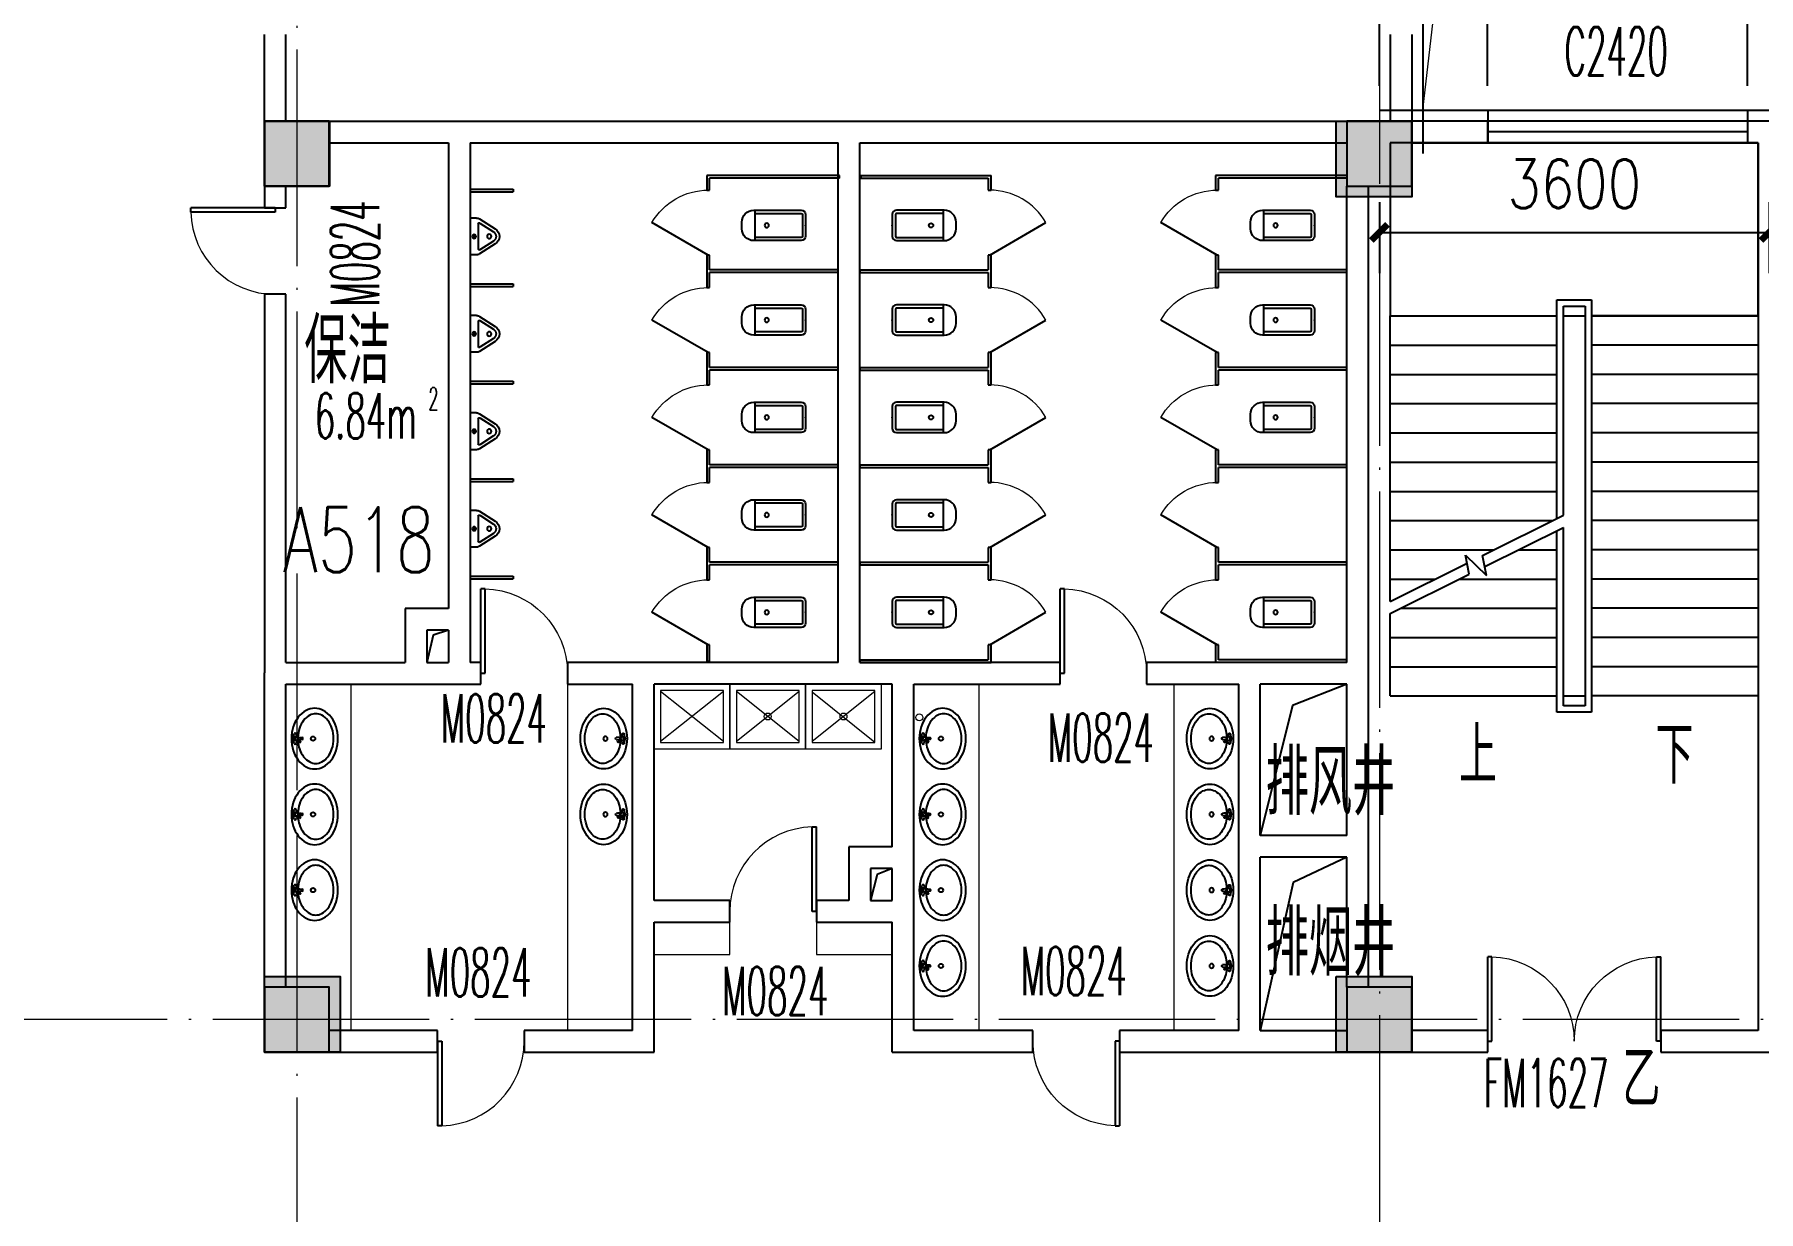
# Model space of a CAD drawing. Extents: x 1417642 to 3570900, y 124798 to 1191112.
# Drawn here: x 1454980 to 1470905, y 149660 to 160533 of the extents above; entities that cross this region are included whole.
import ezdxf

# ---------------------------------------------------------------- set-up
doc = ezdxf.new("R2010")
doc.units = 0
doc.header["$LTSCALE"] = 1000
doc.header["$MEASUREMENT"] = 0
doc.linetypes.add('DOTE', pattern=[2.42, 2, -0.2, 0.02, -0.2])
doc.layers.get('0').update_dxf_attribs({"linetype": 'CONTINUOUS'})
doc.layers.get('Defpoints').update_dxf_attribs({"linetype": 'CONTINUOUS'})
for name, color, linetype in [('colu', 2, 'CONTINUOUS'), ('COLUMN', 9, 'CONTINUOUS'), ('DIM_SYMB', 3, 'CONTINUOUS'), ('DOTE', 1, 'DOTE'), ('LATRINE', 6, 'CONTINUOUS'), ('LVTRY', 6, 'CONTINUOUS'), ('PUB_DIM', 3, 'CONTINUOUS'), ('PUB_HATCH', 8, 'CONTINUOUS'), ('PUB_TEXT', 40, 'CONTINUOUS'), ('SPACE', 7, 'CONTINUOUS'), ('STAIR', 2, 'CONTINUOUS'), ('SURFACE', 6, 'CONTINUOUS'), ('tiaozheng', 20, 'CONTINUOUS'), ('WALL', 4, 'CONTINUOUS'), ('WINDOW', 2, 'CONTINUOUS'), ('WINDOW_TEXT', 7, 'CONTINUOUS'), ('柱填充 @ 1', 8, 'CONTINUOUS')]:
    doc.layers.add(name, color=color, linetype=linetype)
doc.styles.add('_TCH_DIM', font='ROMANS', dxfattribs={"width": 0.7, "bigfont": 'Z'})
doc.styles.add('_TCH_SPACE', font='ROMANS', dxfattribs={"width": 0.7, "height": 5, "bigfont": 'Z'})
doc.styles.add('_TCH_WINDOW', font='ROMANS.shx', dxfattribs={"width": 0.7, "height": 400, "bigfont": 'Z.shx'})
doc.styles.add('DIM_FONT', font='SIMPLEX.shx', dxfattribs={"width": 0.8})
doc.styles.add('Z', font='ROMANS', dxfattribs={"width": 0.7, "bigfont": 'Z'})
doc.dimstyles.new('DIMN150', dxfattribs={"dimscale": 1.5, "dimtxt": 300, "dimasz": 100, "dimexe": 250, "dimexo": 300, "dimgap": 150, "dimtad": 1, "dimdec": 0, "dimzin": 0, "dimdsep": 46, "dimtxsty": 'DIM_FONT', "dimblk": 'ARCHTICK', "dimcen": 0.09, "dimdle": 1.5, "dimclrt": 7, "dimazin": 2, "dimtfac": 1, "dimtdec": 0, "dimtix": 1, "dimtmove": 2, "dimatfit": 3, "dimldrblk": 'ARCHTICK', "dimfxl": 1, "dimtolj": 1, "dimtzin": 0, "dimarcsym": 0})

# ---------------------------------------------------------------- blocks, each defined once
blk = doc.blocks.new('5873')
at = {"layer": '柱填充 @ 1', "ltscale": 1000}
for points in [[(1521228, 714085), (1521828, 714085), (1521828, 713485), (1521228, 713485)], [(1531128, 714085), (1531828, 714085), (1531828, 713385), (1531128, 713385)], [(1521228, 706185), (1521928, 706185), (1521928, 705485), (1521228, 705485)], [(1531128, 706185), (1531828, 706185), (1531828, 705485), (1531128, 705485)]]:
    blk.add_hatch(color=256, dxfattribs=at).paths.add_polyline_path(points)
at = {"layer": 'colu', "ltscale": 1000}
for points in [[(1521228, 714085), (1521828, 714085), (1521828, 713485), (1521228, 713485)], [(1531128, 714085), (1531828, 714085), (1531828, 713385), (1531128, 713385)], [(1521228, 706185), (1521928, 706185), (1521928, 705485), (1521228, 705485)], [(1531128, 706185), (1531828, 706185), (1531828, 705485), (1531128, 705485)]]:
    blk.add_lwpolyline(points, close=True, dxfattribs=at)
blk = doc.blocks.new('_ArchTick')
at = {"color": 0, "linetype": 'ByBlock', "const_width": 0.4}
blk.add_lwpolyline([(-0.5, -0.5), (0.5, 0.5)], dxfattribs=at)
blk = doc.blocks.new('*D345')
at = {"layer": 'Defpoints', "color": 0}
for p in [(1467403, 159433), (1471003, 159433), (1471003, 158704)]:
    blk.add_point(p, dxfattribs=at)
at = {"layer": 'PUB_DIM', "color": 0, "lineweight": -2}
for p, q in [((1467403, 158983), (1467403, 158329)), ((1471003, 158983), (1471003, 158329)), ((1467401, 158704), (1471005, 158704))]:
    blk.add_line(p, q, dxfattribs=at)
at = {"layer": 'PUB_DIM', "color": 0, "lineweight": -2, "xscale": 150, "yscale": 150, "zscale": 150, "rotation": 180}
blk.add_blockref('_ArchTick', (1467403, 158704), dxfattribs=at)
at = {"layer": 'PUB_DIM', "color": 0, "lineweight": -2, "xscale": 150, "yscale": 150, "zscale": 150}
blk.add_blockref('_ArchTick', (1471003, 158704), dxfattribs=at)
at = {"layer": 'PUB_DIM', "color": 7, "insert": (1469203, 159154), "char_height": 450, "attachment_point": 5, "style": 'DIM_FONT'}
blk.add_mtext('\\A1;3600', dxfattribs=at)
blk = doc.blocks.new('*D544')
at = {"layer": 'Defpoints', "color": 0}
for p in [(1474203, 160833), (1470803, 159607), (1474203, 159607)]:
    blk.add_point(p, dxfattribs=at)
at = {"layer": 'PUB_DIM', "color": 0, "lineweight": -2}
for p, q in [((1470803, 160057), (1470803, 161208)), ((1474203, 160057), (1474203, 161208)), ((1470801, 160833), (1474205, 160833))]:
    blk.add_line(p, q, dxfattribs=at)
at = {"layer": 'PUB_DIM', "color": 0, "lineweight": -2, "xscale": 150, "yscale": 150, "zscale": 150, "rotation": 180}
blk.add_blockref('_ArchTick', (1470803, 160833), dxfattribs=at)
at = {"layer": 'PUB_DIM', "color": 0, "lineweight": -2, "xscale": 150, "yscale": 150, "zscale": 150}
blk.add_blockref('_ArchTick', (1474203, 160833), dxfattribs=at)
at = {"layer": 'PUB_DIM', "color": 7, "insert": (1472503, 161283), "char_height": 450, "attachment_point": 5, "style": 'DIM_FONT'}
blk.add_mtext('\\A1;3400', dxfattribs=at)
blk = doc.blocks.new('*D545')
at = {"layer": 'Defpoints', "color": 0}
for p in [(1470803, 160833), (1468403, 159607), (1470803, 159607)]:
    blk.add_point(p, dxfattribs=at)
at = {"layer": 'PUB_DIM', "color": 0, "lineweight": -2}
for p, q in [((1468403, 160057), (1468403, 161208)), ((1470803, 160057), (1470803, 161208)), ((1468401, 160833), (1470805, 160833))]:
    blk.add_line(p, q, dxfattribs=at)
at = {"layer": 'PUB_DIM', "color": 0, "lineweight": -2, "xscale": 150, "yscale": 150, "zscale": 150, "rotation": 180}
blk.add_blockref('_ArchTick', (1468403, 160833), dxfattribs=at)
at = {"layer": 'PUB_DIM', "color": 0, "lineweight": -2, "xscale": 150, "yscale": 150, "zscale": 150}
blk.add_blockref('_ArchTick', (1470803, 160833), dxfattribs=at)
at = {"layer": 'PUB_DIM', "color": 7, "insert": (1469603, 161283), "char_height": 450, "attachment_point": 5, "style": 'DIM_FONT'}
blk.add_mtext('\\A1;2400', dxfattribs=at)
blk = doc.blocks.new('*D546')
at = {"layer": 'Defpoints', "color": 0}
for p in [(1468403, 160833), (1467403, 159607), (1468403, 159607)]:
    blk.add_point(p, dxfattribs=at)
at = {"layer": 'PUB_DIM', "color": 0, "lineweight": -2}
for p, q in [((1467403, 160057), (1467403, 161208)), ((1468403, 160057), (1468403, 161208)), ((1467403, 160833), (1467253, 160833)), ((1467403, 160833), (1468403, 160833)), ((1468403, 160833), (1468553, 160833))]:
    blk.add_line(p, q, dxfattribs=at)
at = {"layer": 'PUB_DIM', "color": 0, "lineweight": -2, "xscale": 150, "yscale": 150, "zscale": 150}
blk.add_blockref('_ArchTick', (1467403, 160833), dxfattribs=at)
at = {"layer": 'PUB_DIM', "color": 0, "lineweight": -2, "xscale": 150, "yscale": 150, "zscale": 150, "rotation": 180}
blk.add_blockref('_ArchTick', (1468403, 160833), dxfattribs=at)
at = {"layer": 'PUB_DIM', "color": 7, "insert": (1467903, 161283), "char_height": 450, "attachment_point": 5, "style": 'DIM_FONT'}
blk.add_mtext('\\A1;1000', dxfattribs=at)
blk = doc.blocks.new('_FZH')
blk.add_lwpolyline([(-0.5, -0.5), (0.5, -0.5), (0.5, 0.5), (-0.5, 0.5)], close=True)
at = {"layer": 'PUB_HATCH'}
blk.add_solid([(-0.5, -0.5), (0.5, -0.5), (-0.5, 0.5), (0.5, 0.5)], dxfattribs=at)
blk = doc.blocks.new('$TCHSYS$WIN2D')
for p, q in [((-0.5, 0.5), (0.5, 0.5)), ((-0.5, 0.5), (-0.5, -0.5)), ((0.5, 0.5), (0.5, -0.5)), ((0.5, 0.1667), (-0.5, 0.1667)), ((0.5, -0.1667), (-0.5, -0.1667)), ((-0.5, -0.5), (0.5, -0.5))]:
    blk.add_line(p, q)
blk = doc.blocks.new('$DorLib2D$00000001')
for p, q in [((0.45, 0.975), (0.5, 0.975)), ((0.45, 0), (0.45, 0.975)), ((0.5, 0), (0.5, 0.975)), ((0.5, 0), (0.45, 0))]:
    blk.add_line(p, q)
at = {"lineweight": 13}
blk.add_arc((0.475, 0), 0.975, 91.4693, 180, dxfattribs=at)
blk = doc.blocks.new('$lvtry$00000200')
for p, q in [((-140, -40, 0), (-140, -480, 0)), ((-110, -40, 0), (-110, -470, 0)), ((100, 0, 0), (-100, 0, 0)), ((100, -30, 0), (-100, -30, 0)), ((110, -470, 0), (110, -40, 0)), ((140, -480, 0), (140, -40, 0)), ((140, -470, 0), (-140, -470, 0)), ((-30, -590, 0), (30, -590, 0))]:
    blk.add_line(p, q)
blk.add_circle((0, -359, 0), 20)
for centre, radius, start, end in [((-100, -40, 0), 40, 90, 180), ((-100, -40, 0), 10, 90, 180), ((100, -40, 0), 40, 0, 90), ((100, -40, 0), 10, 0, 90), ((-30, -480, 0), 110, 180, 270), ((30, -480, 0), 110, 270, 0)]:
    blk.add_arc(centre, radius, start, end)
blk.add_point((0, 0))
blk = doc.blocks.new('$TCHSYS$APDOOR2D')
blk.add_line((0.5, 0), (0, 0.866))
at = {"lineweight": 13}
blk.add_arc((0.5, 0), 1, 120, 180, dxfattribs=at)
blk = doc.blocks.new('$lvtry$00000219')
for p, q in [((-170, 0, 0), (170, 0, 0)), ((-170, -61, 0), (-170, 0, 0)), ((170, -61, 0), (170, 0, 0)), ((-162, -88, 0), (-69, -231, 0)), ((-124, -91, 0), (-43, -216, 0)), ((-116, -76, 0), (116, -76, 0)), ((43, -216, 0), (124, -91, 0)), ((69, -231, 0), (162, -88, 0))]:
    blk.add_line(p, q)
for centre, radius in [((0, -177, 0), 20), ((0, -38, 0), 17.7)]:
    blk.add_circle(centre, radius)
for centre, radius, start, end in [((-120, -61, 0), 50, 180, 213.0863), ((-116, -86, 0), 10, 90, 213.0863), ((116, -86, 0), 10, 326.9137, 90), ((120, -61, 0), 50, 326.9137, 0), ((0, -191, 0), 80, 210, 330), ((0, -191, 0), 50, 210, 330)]:
    blk.add_arc(centre, radius, start, end)
blk.add_point((0, -38, 0))
blk = doc.blocks.new('$lvtry$00000193')
for p, q in [((-17, -43, 0), (-17, -33, 0)), ((17, -43, 0), (17, -33, 0))]:
    blk.add_line(p, q)
at = {"elevation": 0}
blk.add_lwpolyline([(280, -215, 0.12431), (260, -136, 0.105707), (198, -63, 0.086941), (110, -17, 0.077137), (0, 0, 0.077137), (-110, -17, 0.086941), (-198, -63, 0.105707), (-260, -136, 0.12431), (-280, -215, 0.12431), (-260, -294, 0.105707), (-198, -367, 0.086941), (-110, -413, 0.077137), (0, -430, 0.077137), (110, -413, 0.086941), (198, -367, 0.105707), (260, -294, 0.12431)], format="xyb", close=True, dxfattribs=at)
blk.add_lwpolyline([(-25, -61, 0.056876), (-95, -75, 0.086941), (-168, -113, 0.105707), (-216, -170, 0.12431), (-230, -225, 0.12431), (-216, -280, 0.105707), (-168, -337, 0.086941), (-95, -375, 0.077137), (0, -390, 0.077137), (95, -375, 0.086941), (168, -337, 0.105707), (216, -280, 0.12431), (230, -225, 0.12431), (216, -170, 0.105707), (168, -113, 0.086941), (95, -75, 0.06676), (13, -60, 0.06676)], format="xyb", dxfattribs=at)
for centre, radius in [((0, -43, 0), 16.7), ((0, -200, 0), 20)]:
    blk.add_circle(centre, radius)
for centre, radius, start, end in [((-40, -34, 0), 10.1, 106.6096, 258.1648), ((-64, 234, 0), 259, 274.7069, 282.3732), ((-75, -213, 0), 173, 71.36, 79.1873), ((-29, -80, 0), 6.77, 155.344, 308.3224), ((-171, 19, 0), 166, 324.8411, 338.1337), ((-171, 19, 0), 170, 324.8411, 331.3523), ((-29, -80, 0), 3.37, 155.344, 308.3224), ((100, -194, 0), 170, 132.3141, 138.8253), ((100, -194, 0), 166, 125.5327, 138.8253), ((-12, -58, 0), 10.6, 201.8924, 261.774), ((0, -33, 0), 16.7, 0, 180), ((-381, -115, 0), 372, 2.3982, 6.7627), ((0, -96, 0), 9.9, 201.7837, 338.2163), ((64, 234, 0), 259, 257.6268, 265.2931), ((381, -115, 0), 372, 170.1008, 177.6018), ((75, -213, 0), 173, 100.8127, 110.4191), ((40, -34, 0), 10.1, 281.8352, 73.3904)]:
    blk.add_arc(centre, radius, start, end)
blk.add_point((0, -33, 0))
blk = doc.blocks.new('$DorLib2D$00000002')
for p, q in [((-0.5, 0), (-0.5, 0.4875)), ((-0.475, 0.4875), (-0.5, 0.4875)), ((-0.475, 0), (-0.475, 0.4875)), ((0.475, 0), (0.475, 0.4875)), ((0.475, 0.4875), (0.5, 0.4875)), ((0.5, 0), (0.5, 0.4875)), ((-0.5, 0), (-0.475, 0)), ((0.5, 0), (0.475, 0))]:
    blk.add_line(p, q)
at = {"lineweight": 13}
for centre, start, end in [((-0.4875, 0), 0, 88.53072), ((0.4875, 0), 91.46928, 180)]:
    blk.add_arc(centre, 0.4875, start, end, dxfattribs=at)

msp = doc.modelspace()

# ---------------------------------------------------------------- linework, layer by layer
at = {"layer": 'DIM_SYMB'}
for points in [[(1470103.1, 154287.7, 0, 0, 0), (1470103.1, 158732.7, 0, 0, 0), (1468303.1, 158732.7, 0, 0, 0), (1468303.1, 156222.7, 120, 0, 0), (1468303.1, 155772.7, 0, 0, 0)], [(1468303.1, 154287.7, 0, 0, 0), (1468303.1, 155052.7, 120, 0, 0), (1468303.1, 155502.7, 0, 0, 0)]]:
    msp.add_lwpolyline(points, format="xyseb", dxfattribs=at)
at = {"layer": 'DOTE', "lineweight": 0}
for points in [[(1467403.1, 243432.7), (1467403.1, 132632.2)], [(1457403.1, 242672.6), (1457403.1, 132632.2)], [(1596566.6, 151432.7), (1432076.7, 151432.7)]]:
    msp.add_lwpolyline(points, dxfattribs=at)
at = {"layer": 'LATRINE'}
for p, q in [((1459003.1, 159103.5), (1459403.1, 159103.5)), ((1459003.1, 159103.5), (1459003.1, 159078.5)), ((1459403.1, 159103.5), (1459403.1, 159078.5)), ((1462414.5, 159231.4), (1461190.6, 159231.4)), ((1461190.6, 159231.4), (1461190.6, 159095.1)), ((1461190.6, 159095.1), (1461215.6, 159095.1)), ((1462414.5, 159206.4), (1461215.6, 159206.4)), ((1461215.6, 159095.1), (1461215.6, 159206.4)), ((1462414.5, 159206.4), (1462414.5, 159231.4)), ((1462614.5, 159231.4), (1463815.6, 159231.4)), ((1462614.5, 159231.4), (1462614.5, 159206.4)), ((1462614.5, 159206.4), (1463790.6, 159206.4)), ((1463790.6, 159206.4), (1463790.6, 159095.1)), ((1463790.6, 159095.1), (1463815.6, 159095.1)), ((1463815.6, 159095.1), (1463815.6, 159231.4)), ((1467103.1, 159231.4), (1465890.6, 159231.4)), ((1465890.6, 159231.4), (1465890.6, 159095.1)), ((1465890.6, 159095.1), (1465915.6, 159095.1)), ((1467103.1, 159206.4), (1465915.6, 159206.4)), ((1465915.6, 159095.1), (1465915.6, 159206.4)), ((1459003.1, 159078.5), (1459403.1, 159078.5)), ((1461215.6, 158495.1), (1461190.6, 158495.1)), ((1461190.6, 158495.1), (1461190.6, 158348.1)), ((1461215.6, 158357.6), (1461215.6, 158495.1)), ((1463815.6, 158495.1), (1463790.6, 158495.1)), ((1463790.6, 158495.1), (1463790.6, 158357.6)), ((1463815.6, 158348.1), (1463815.6, 158495.1)), ((1465915.6, 158495.1), (1465890.6, 158495.1)), ((1465890.6, 158495.1), (1465890.6, 158348.1)), ((1465915.6, 158357.6), (1465915.6, 158495.1)), ((1461190.6, 158345.1), (1461190.6, 158195.1)), ((1462403.1, 158357.6), (1461215.6, 158357.6)), ((1462403.1, 158332.6), (1461215.6, 158332.6)), ((1461215.6, 158195.1), (1461215.6, 158332.6)), ((1462403.1, 158332.6), (1462403.1, 158357.6)), ((1462603.1, 158357.6), (1463790.6, 158357.6)), ((1462603.1, 158357.6), (1462603.1, 158332.6)), ((1462603.1, 158332.6), (1463790.6, 158332.6)), ((1463790.6, 158332.6), (1463790.6, 158195.1)), ((1463815.6, 158195.1), (1463815.6, 158345.1)), ((1465890.6, 158345.1), (1465890.6, 158195.1)), ((1467103.1, 158357.6), (1465915.6, 158357.6)), ((1467103.1, 158332.6), (1465915.6, 158332.6)), ((1465915.6, 158195.1), (1465915.6, 158332.6)), ((1467103.1, 158332.6), (1467103.1, 158357.6)), ((1459003.1, 158229.7), (1459403.1, 158229.7)), ((1459003.1, 158229.7), (1459003.1, 158204.7)), ((1459003.1, 158204.7), (1459403.1, 158204.7)), ((1459403.1, 158229.7), (1459403.1, 158204.7)), ((1461190.6, 158195.1), (1461215.6, 158195.1)), ((1463790.6, 158195.1), (1463815.6, 158195.1)), ((1465890.6, 158195.1), (1465915.6, 158195.1)), ((1461215.6, 157595.1), (1461190.6, 157595.1)), ((1461190.6, 157595.1), (1461190.6, 157445.1)), ((1461215.6, 157457.6), (1461215.6, 157595.1)), ((1463815.6, 157595.1), (1463790.6, 157595.1)), ((1463790.6, 157595.1), (1463790.6, 157457.6)), ((1463815.6, 157445.1), (1463815.6, 157595.1)), ((1465915.6, 157595.1), (1465890.6, 157595.1)), ((1465890.6, 157595.1), (1465890.6, 157445.1)), ((1465915.6, 157457.6), (1465915.6, 157595.1)), ((1461190.6, 157445.1), (1461190.6, 157295.1)), ((1462403.1, 157457.6), (1461215.6, 157457.6)), ((1462403.1, 157432.6), (1461215.6, 157432.6)), ((1461215.6, 157295.1), (1461215.6, 157432.6)), ((1462403.1, 157432.6), (1462403.1, 157457.6)), ((1462603.1, 157457.6), (1463790.6, 157457.6)), ((1462603.1, 157457.6), (1462603.1, 157432.6)), ((1462603.1, 157432.6), (1463790.6, 157432.6)), ((1463790.6, 157432.6), (1463790.6, 157295.1)), ((1463815.6, 157295.1), (1463815.6, 157445.1)), ((1465890.6, 157445.1), (1465890.6, 157295.1)), ((1467103.1, 157457.6), (1465915.6, 157457.6)), ((1467103.1, 157432.6), (1465915.6, 157432.6)), ((1465915.6, 157295.1), (1465915.6, 157432.6)), ((1467103.1, 157432.6), (1467103.1, 157457.6)), ((1459003.1, 157329.7), (1459403.1, 157329.7)), ((1459003.1, 157329.7), (1459003.1, 157304.7)), ((1459003.1, 157304.7), (1459403.1, 157304.7)), ((1459403.1, 157329.7), (1459403.1, 157304.7)), ((1461190.6, 157295.1), (1461215.6, 157295.1)), ((1463790.6, 157295.1), (1463815.6, 157295.1)), ((1465890.6, 157295.1), (1465915.6, 157295.1)), ((1461215.6, 156695.1), (1461190.6, 156695.1)), ((1461190.6, 156695.1), (1461190.6, 156545.1)), ((1461190.6, 156545.1), (1461190.6, 156395.1)), ((1461215.6, 156557.6), (1461215.6, 156695.1)), ((1462403.1, 156557.6), (1461215.6, 156557.6)), ((1462403.1, 156532.6), (1462403.1, 156557.6)), ((1462603.1, 156557.6), (1463790.6, 156557.6)), ((1462603.1, 156557.6), (1462603.1, 156532.6)), ((1463815.6, 156695.1), (1463790.6, 156695.1)), ((1463790.6, 156695.1), (1463790.6, 156557.6)), ((1463815.6, 156545.1), (1463815.6, 156695.1)), ((1463815.6, 156395.1), (1463815.6, 156545.1)), ((1465915.6, 156695.1), (1465890.6, 156695.1)), ((1465890.6, 156695.1), (1465890.6, 156545.1)), ((1465890.6, 156545.1), (1465890.6, 156395.1)), ((1465915.6, 156557.6), (1465915.6, 156695.1)), ((1467103.1, 156557.6), (1465915.6, 156557.6)), ((1467103.1, 156532.6), (1467103.1, 156557.6)), ((1459003.1, 156429.7), (1459403.1, 156429.7)), ((1459003.1, 156429.7), (1459003.1, 156404.7)), ((1459003.1, 156404.7), (1459403.1, 156404.7)), ((1459403.1, 156429.7), (1459403.1, 156404.7)), ((1461190.6, 156395.1), (1461215.6, 156395.1)), ((1462403.1, 156532.6), (1461215.6, 156532.6)), ((1461215.6, 156395.1), (1461215.6, 156532.6)), ((1462603.1, 156532.6), (1463790.6, 156532.6)), ((1463790.6, 156532.6), (1463790.6, 156395.1)), ((1463790.6, 156395.1), (1463815.6, 156395.1)), ((1465890.6, 156395.1), (1465915.6, 156395.1)), ((1467103.1, 156532.6), (1465915.6, 156532.6)), ((1465915.6, 156395.1), (1465915.6, 156532.6)), ((1461215.6, 155795.1), (1461190.6, 155795.1)), ((1461190.6, 155795.1), (1461190.6, 155645.1)), ((1461215.6, 155657.6), (1461215.6, 155795.1)), ((1463815.6, 155795.1), (1463790.6, 155795.1)), ((1463790.6, 155795.1), (1463790.6, 155657.6)), ((1463815.6, 155645.1), (1463815.6, 155795.1)), ((1465915.6, 155795.1), (1465890.6, 155795.1)), ((1465890.6, 155795.1), (1465890.6, 155645.1)), ((1465915.6, 155657.6), (1465915.6, 155795.1)), ((1461190.6, 155645.1), (1461190.6, 155495.1)), ((1462403.1, 155657.6), (1461215.6, 155657.6)), ((1462403.1, 155632.6), (1461215.6, 155632.6)), ((1461215.6, 155495.1), (1461215.6, 155632.6)), ((1462403.1, 155632.6), (1462403.1, 155657.6)), ((1462603.1, 155657.6), (1463790.6, 155657.6)), ((1462603.1, 155657.6), (1462603.1, 155632.6)), ((1462603.1, 155632.6), (1463790.6, 155632.6)), ((1463790.6, 155632.6), (1463790.6, 155495.1)), ((1463815.6, 155495.1), (1463815.6, 155645.1)), ((1465890.6, 155645.1), (1465890.6, 155495.1)), ((1467103.1, 155657.6), (1465915.6, 155657.6)), ((1467103.1, 155632.6), (1465915.6, 155632.6)), ((1465915.6, 155495.1), (1465915.6, 155632.6)), ((1467103.1, 155632.6), (1467103.1, 155657.6)), ((1459003.1, 155529.7), (1459403.1, 155529.7)), ((1459003.1, 155529.7), (1459003.1, 155504.7)), ((1459003.1, 155504.7), (1459403.1, 155504.7)), ((1459403.1, 155529.7), (1459403.1, 155504.7)), ((1461190.6, 155495.1), (1461215.6, 155495.1)), ((1463790.6, 155495.1), (1463815.6, 155495.1)), ((1465890.6, 155495.1), (1465915.6, 155495.1)), ((1461215.6, 154895.1), (1461190.6, 154895.1)), ((1461190.6, 154895.1), (1461190.6, 154745.1)), ((1461215.6, 154745.1), (1461215.6, 154895.1)), ((1463815.6, 154895.1), (1463790.6, 154895.1)), ((1463790.6, 154895.1), (1463790.6, 154757.6)), ((1463815.6, 154732.6), (1463815.6, 154895.1)), ((1465915.6, 154895.1), (1465890.6, 154895.1)), ((1465890.6, 154895.1), (1465890.6, 154732.6)), ((1465915.6, 154757.6), (1465915.6, 154895.1)), ((1461190.6, 154745.1), (1461215.6, 154745.1)), ((1462603.1, 154757.6), (1463790.6, 154757.6)), ((1462603.1, 154757.6), (1462603.1, 154732.6)), ((1462603.1, 154732.6), (1463815.6, 154732.6)), ((1467103.1, 154732.6), (1465890.6, 154732.6)), ((1467103.1, 154757.6), (1465915.6, 154757.6)), ((1467103.1, 154732.6), (1467103.1, 154757.6))]:
    msp.add_line(p, q, dxfattribs=at)
at = {"layer": 'LATRINE', "lineweight": 0}
for points in [[(1457903.1, 154532.6), (1457903.1, 151329.7)], [(1459903.1, 154532.6), (1459903.1, 151329.7)], [(1463703.1, 154532.6), (1463703.1, 151329.7)], [(1465503.1, 154532.6), (1465503.1, 151329.7)]]:
    msp.add_lwpolyline(points, dxfattribs=at)
at = {"layer": 'LVTRY', "lineweight": 0}
for p, q in [((1461343.1, 154001), (1460763.1, 154464.6)), ((1461343.1, 154464.6), (1460763.1, 154001)), ((1462043.1, 154001), (1461463.1, 154464.6)), ((1462043.1, 154464.6), (1461463.1, 154001)), ((1462743.1, 154464.6), (1462163.1, 154001)), ((1462743.1, 153993), (1462163.1, 154456.6))]:
    msp.add_line(p, q, dxfattribs=at)
for points in [[(1460703.1, 153933), (1461403.1, 153933), (1461403.1, 154532.6), (1460703.1, 154532.6)], [(1461403.1, 153933), (1462103.1, 153933), (1462103.1, 154532.6), (1461403.1, 154532.6)], [(1462103.1, 153933), (1462803.1, 153933), (1462803.1, 154532.6), (1462103.1, 154532.6)], [(1460763.1, 153993), (1461343.1, 153993), (1461343.1, 154472.6), (1460763.1, 154472.6)], [(1461463.1, 153993), (1462043.1, 153993), (1462043.1, 154472.6), (1461463.1, 154472.6)], [(1462163.1, 153993), (1462743.1, 153993), (1462743.1, 154472.6), (1462163.1, 154472.6)], [(1461403.1, 152332.6), (1460703.1, 152332.6), (1460703.1, 152033), (1461403.1, 152033)], [(1462903.1, 152332.6), (1462203.1, 152332.6), (1462203.1, 152033), (1462903.1, 152033)]]:
    msp.add_lwpolyline(points, close=True, dxfattribs=at)
for centre in [(1461753.1, 154232.8), (1462453.1, 154232.8), (1463153.1, 154224.8)]:
    msp.add_circle(centre, 32.1, dxfattribs=at)
at = {"layer": 'STAIR'}
for p, q in [((1470903.1, 159532.7), (1467503.1, 159532.7)), ((1467503.1, 159532.7), (1467503.1, 157932.7)), ((1470903.1, 157932.7), (1470903.1, 159532.7)), ((1469043.1, 156062), (1469043.1, 158082.7)), ((1469043.1, 158082.7), (1469363.1, 158082.7)), ((1469103.1, 156091.8), (1469103.1, 158022.7)), ((1469103.1, 158022.7), (1469303.1, 158022.7)), ((1469303.1, 158022.7), (1469303.1, 154332.7)), ((1469363.1, 158082.7), (1469363.1, 154272.7)), ((1467503.1, 155295.3), (1467503.1, 157932.7)), ((1467503.1, 157932.7), (1469043.1, 157932.7)), ((1467503.1, 157932.7), (1469043.1, 157932.7)), ((1469103.1, 156091.8), (1469103.1, 157932.7)), ((1469103.1, 157932.7), (1469303.1, 157932.7)), ((1469303.1, 157932.7), (1469303.1, 154422.7)), ((1470903.1, 157932.7), (1469363.1, 157932.7)), ((1469363.1, 157932.7), (1470903.1, 157932.7)), ((1470903.1, 157932.7), (1470903.1, 154422.7)), ((1467503.1, 157662.7), (1469043.1, 157662.7)), ((1470903.1, 157662.7), (1469363.1, 157662.7)), ((1467503.1, 157392.7), (1469043.1, 157392.7)), ((1470903.1, 157392.7), (1469363.1, 157392.7)), ((1467503.1, 157122.7), (1469043.1, 157122.7)), ((1470903.1, 157122.7), (1469363.1, 157122.7)), ((1467503.1, 156852.7), (1469043.1, 156852.7)), ((1470903.1, 156852.7), (1469363.1, 156852.7)), ((1467503.1, 156582.7), (1469043.1, 156582.7)), ((1470903.1, 156582.7), (1469363.1, 156582.7)), ((1467503.1, 156312.7), (1469043.1, 156312.7)), ((1470903.1, 156312.7), (1469363.1, 156312.7)), ((1468355.4, 155719.6), (1469103.1, 156091.8)), ((1467503.1, 156042.7), (1469004.4, 156042.7)), ((1468375.9, 155618.1), (1469103.1, 155980.1)), ((1469043.1, 154272.7), (1469043.1, 155950.3)), ((1469103.1, 154422.7), (1469103.1, 155980.1)), ((1469103.1, 154332.7), (1469103.1, 155980.1)), ((1470903.1, 156042.7), (1469363.1, 156042.7)), ((1467503.1, 155772.7), (1468462.1, 155772.7)), ((1468686.5, 155772.7), (1469043.1, 155772.7)), ((1470903.1, 155772.7), (1469363.1, 155772.7)), ((1467503.1, 155295.3), (1468212.4, 155648.4)), ((1468233, 155547), (1468197.5, 155721.8)), ((1468197.5, 155721.8), (1468392.5, 155536.6)), ((1468392.5, 155536.6), (1468355.4, 155719.6)), ((1467503.1, 155183.6), (1468233, 155547)), ((1467503.1, 155502.7), (1467919.7, 155502.7)), ((1468144.1, 155502.7), (1469043.1, 155502.7)), ((1470903.1, 155502.7), (1469363.1, 155502.7)), ((1467503.1, 154422.7), (1467503.1, 155183.6)), ((1467601.7, 155232.7), (1469043.1, 155232.7)), ((1470903.1, 155232.7), (1469363.1, 155232.7)), ((1467503.1, 154962.7), (1469043.1, 154962.7)), ((1470903.1, 154962.7), (1469363.1, 154962.7)), ((1467503.1, 154692.7), (1469043.1, 154692.7)), ((1470903.1, 154692.7), (1469363.1, 154692.7)), ((1467503.1, 154422.7), (1469043.1, 154422.7)), ((1469103.1, 154422.7), (1469303.1, 154422.7)), ((1469303.1, 154332.7), (1469103.1, 154332.7)), ((1470903.1, 154422.7), (1469363.1, 154422.7)), ((1469363.1, 154272.7), (1469043.1, 154272.7))]:
    msp.add_line(p, q, dxfattribs=at)
at = {"layer": 'STAIR', "lineweight": 0}
msp.add_lwpolyline([(1467803.6, 159832.7), (1473358.8, 208032.7), (1511003.1, 216432.7)], dxfattribs=at)
at = {"layer": 'SURFACE'}
for p, q in [((1467803.1, 160832.7), (1467803.1, 159432.7)), ((1467403.1, 159832.7), (1468403.1, 159832.7)), ((1468403.1, 159832.7), (1468403.1, 159732.7)), ((1470803.1, 159832.7), (1470803.1, 159732.7)), ((1470803.1, 159832.7), (1471003.1, 159832.7))]:
    msp.add_line(p, q, dxfattribs=at)
at = {"layer": 'tiaozheng', "color": 2}
for p, q in [((1458661.2, 154984.5), (1458603.1, 154732.6)), ((1458803.1, 155029.7), (1458661.2, 154984.5)), ((1467103.1, 154532.6), (1466601, 154335.9)), ((1466601, 154335.9), (1466303.1, 153132.6)), ((1467103.1, 152932.6), (1466606.7, 152700.9)), ((1462763.2, 152772.4), (1462703.1, 152532.6)), ((1462903.1, 152829.7), (1462763.2, 152772.4)), ((1466606.7, 152700.9), (1466303.1, 151332.7))]:
    msp.add_line(p, q, dxfattribs=at)
at = {"layer": 'WALL'}
for p, q in [((1457103.1, 159732.7), (1457103.1, 160532.7)), ((1457303.1, 159732.7), (1457303.1, 160532.7)), ((1467503.1, 160532.7), (1467503.1, 159732.7)), ((1467703.1, 160532.7), (1467703.1, 159732.7)), ((1457703.1, 159732.7), (1458903.1, 159732.7)), ((1458903.1, 159732.7), (1462503, 159732.7)), ((1462503, 159732.7), (1467103.1, 159732.7)), ((1468403.1, 159732.7), (1467703.1, 159732.7)), ((1468403.1, 159532.7), (1468403.1, 159732.7)), ((1471003.1, 159732.7), (1470803.1, 159732.7)), ((1470803.1, 159732.7), (1470803.1, 159532.7)), ((1457703.1, 159532.7), (1458803.1, 159532.7)), ((1458803.1, 159532.7), (1458803.1, 155229.7)), ((1459003.1, 159532.7), (1459003.1, 155129.7)), ((1459003.1, 159532.7), (1462403, 159532.7)), ((1462403.1, 154732.6), (1462403, 159532.7)), ((1462603.1, 154732.6), (1462603, 159532.7)), ((1462603, 159532.7), (1467103.1, 159532.7)), ((1467703.1, 159532.7), (1468403.1, 159532.7)), ((1470803.1, 159532.7), (1470903.1, 159532.7)), ((1470903.1, 159532.7), (1470903.1, 151332.7)), ((1457103.1, 159132.7), (1457103.1, 158932.5)), ((1457303.1, 158932.5), (1457303.1, 159132.7)), ((1467103.1, 154732.6), (1467103.1, 159132.7)), ((1467303.1, 154632.6), (1467303.1, 159132.7)), ((1457103.1, 158932.5), (1457303.1, 158932.5)), ((1457303.1, 158132.5), (1457103.1, 158132.5)), ((1457103.1, 158132.5), (1457103.1, 154635.6)), ((1457303.1, 154732.6), (1457303.1, 158132.5)), ((1458803.1, 155229.7), (1458403.1, 155229.7)), ((1458403.1, 155229.7), (1458403.1, 154732.6)), ((1459003.1, 155129.7), (1459003.1, 154732.6)), ((1458803.1, 155029.7), (1458603.1, 155029.7)), ((1458603.1, 155029.7), (1458603.1, 154732.6)), ((1458803.1, 155029.7), (1458803.1, 154732.6)), ((1457103.1, 151732.7), (1457103.1, 154635.6)), ((1457303.1, 154732.6), (1458403.1, 154732.6)), ((1458603.1, 154732.6), (1458803.1, 154732.6)), ((1459103.1, 154732.6), (1459003.1, 154732.6)), ((1459103.1, 154532.6), (1459103.1, 154732.6)), ((1460603.1, 154732.6), (1459903.1, 154732.6)), ((1459903.1, 154732.6), (1459903.1, 154532.6)), ((1462403.1, 154732.6), (1460603.1, 154732.6)), ((1463003.1, 154732.6), (1462603.1, 154732.6)), ((1464453.1, 154732.6), (1463003.1, 154732.6)), ((1464453.1, 154532.6), (1464453.1, 154732.6)), ((1466203.1, 154732.6), (1465253.1, 154732.6)), ((1465253.1, 154732.6), (1465253.1, 154532.6)), ((1467103.1, 154732.6), (1466203.1, 154732.6)), ((1467303.1, 153032.6), (1467303.1, 154632.6)), ((1457303.1, 154532.6), (1458503.1, 154532.6)), ((1457303.1, 151732.7), (1457303.1, 154532.6)), ((1458503.1, 154532.6), (1458903.1, 154532.6)), ((1458903.1, 154532.6), (1459103.1, 154532.6)), ((1459903.1, 154532.6), (1460503.1, 154532.6)), ((1460503.1, 152432.6), (1460503.1, 154532.6)), ((1460703.1, 152532.6), (1460703.1, 154532.6)), ((1462503.1, 154532.6), (1460703.1, 154532.6)), ((1462903.1, 154532.6), (1462503.1, 154532.6)), ((1462903.1, 153029.7), (1462903.1, 154532.6)), ((1463103.1, 152929.7), (1463103.1, 154532.6)), ((1463103.1, 154532.6), (1464453.1, 154532.6)), ((1465253.1, 154532.6), (1466103.1, 154532.6)), ((1466103.1, 153032.6), (1466103.1, 154532.6)), ((1467103.1, 154532.6), (1466303.1, 154532.6)), ((1466303.1, 153132.6), (1466303.1, 154532.6)), ((1467103.1, 153132.6), (1467103.1, 154532.6)), ((1467103.1, 153132.6), (1466303.1, 153132.6)), ((1462903.1, 153029.7), (1462503.1, 153029.7)), ((1462503.1, 153029.7), (1462503.1, 152532.6)), ((1463103.1, 152432.6), (1463103.1, 152929.7)), ((1466103.1, 151332.7), (1466103.1, 153032.6)), ((1466303.1, 151332.7), (1466303.1, 152932.6)), ((1467103.1, 152932.6), (1466303.1, 152932.6)), ((1467103.1, 151732.7), (1467103.1, 152932.6)), ((1467303.1, 151732.7), (1467303.1, 153032.6)), ((1462903.1, 152829.7), (1462703.1, 152829.7)), ((1462703.1, 152829.7), (1462703.1, 152532.6)), ((1462903.1, 152532.6), (1462903.1, 152829.7)), ((1460503.1, 151332.7), (1460503.1, 152432.6)), ((1461403.1, 152532.6), (1460703.1, 152532.6)), ((1461403.1, 152332.6), (1461403.1, 152532.6)), ((1462503.1, 152532.6), (1462203.1, 152532.6)), ((1462203.1, 152532.6), (1462203.1, 152332.6)), ((1462703.1, 152532.6), (1462903.1, 152532.6)), ((1463103.1, 151332.7), (1463103.1, 152432.6)), ((1460703.1, 151132.7), (1460703.1, 152332.6)), ((1460703.1, 152332.6), (1461403.1, 152332.6)), ((1462203.1, 152332.6), (1462603.1, 152332.6)), ((1462603.1, 152332.6), (1462903.1, 152332.6)), ((1462903.1, 151132.7), (1462903.1, 152332.6)), ((1458703.1, 151332.7), (1457703.1, 151332.7)), ((1458703.1, 151132.7), (1458703.1, 151332.7)), ((1460503.1, 151332.7), (1459503.1, 151332.7)), ((1459503.1, 151332.7), (1459503.1, 151132.7)), ((1464203.1, 151332.7), (1463103.1, 151332.7)), ((1464203.1, 151132.7), (1464203.1, 151332.7)), ((1466103.1, 151332.7), (1465003.1, 151332.7)), ((1465003.1, 151332.7), (1465003.1, 151132.7)), ((1466303.1, 151332.7), (1467103.1, 151332.7)), ((1468403.1, 151332.7), (1467703.1, 151332.7)), ((1468403.1, 151132.7), (1468403.1, 151332.7)), ((1470903.1, 151332.7), (1470003.1, 151332.7)), ((1470003.1, 151332.7), (1470003.1, 151132.7)), ((1457703.1, 151132.7), (1458703.1, 151132.7)), ((1459503.1, 151132.7), (1460703.1, 151132.7)), ((1462903.1, 151132.7), (1464203.1, 151132.7)), ((1465003.1, 151132.7), (1466203.1, 151132.7)), ((1466203.1, 151132.7), (1467103.1, 151132.7)), ((1467703.1, 151132.7), (1468403.1, 151132.7)), ((1470003.1, 151132.7), (1471003.1, 151132.7))]:
    msp.add_line(p, q, dxfattribs=at)

# ---------------------------------------------------------------- block references
at = {"layer": 'COLUMN', "lineweight": 0, "xscale": 600, "yscale": 600, "zscale": 600}
for p in [(1457403.1, 159432.7), (1467403.1, 159432.7), (1457403.1, 151432.7), (1467403.1, 151432.7)]:
    msp.add_blockref('_FZH', p, dxfattribs=at)
at = {"layer": 'LATRINE', "lineweight": 0, "xscale": 600, "zscale": 25, "rotation": 270}
for p, yscale in [((1461203.1, 158795.1), -600), ((1463803.1, 158795.1), 600), ((1465903.1, 158795.1), -600), ((1461203.1, 157895.1), -600), ((1463803.1, 157895.1), 600), ((1465903.1, 157895.1), -600), ((1461203.1, 156995.1), -600), ((1463803.1, 156995.1), 600), ((1465903.1, 156995.1), -600), ((1461203.1, 156095.1), -600), ((1463803.1, 156095.1), 600), ((1465903.1, 156095.1), -600), ((1461203.1, 155195.1), -600), ((1463803.1, 155195.1), 600), ((1465903.1, 155195.1), -600)]:
    msp.add_blockref('$TCHSYS$APDOOR2D', p, dxfattribs=dict(at, yscale=yscale))
at = {"layer": 'LVTRY', "lineweight": 0, "yscale": -0.9999999999999998}
for name, p, rotation in [('$lvtry$00000219', (1459003.1, 158667.2, 0), 270), ('$lvtry$00000200', (1462103.1, 158768.9), 90.00000000000001), ('$lvtry$00000200', (1466803.1, 158768.9), 90.00000000000001), ('$lvtry$00000200', (1462103.1, 157895.1), 90.00000000000001), ('$lvtry$00000200', (1466803.1, 157895.1), 90.00000000000001), ('$lvtry$00000219', (1459003.1, 157767.2), 270), ('$lvtry$00000219', (1459003.1, 156867.2), 270), ('$lvtry$00000200', (1462103.1, 156995.1), 90.00000000000001), ('$lvtry$00000200', (1466803.1, 156995.1), 90.00000000000001), ('$lvtry$00000200', (1462103.1, 156095.1), 90.00000000000001), ('$lvtry$00000219', (1459003.1, 155967.2), 270), ('$lvtry$00000200', (1462103.1, 155195.1), 90.00000000000001), ('$lvtry$00000200', (1466803.1, 155195.1), 90.00000000000001), ('$lvtry$00000193', (1460453.1, 154028.8), 90.00000000000001), ('$lvtry$00000193', (1466053.1, 154028.8), 90.00000000000001), ('$lvtry$00000193', (1460453.1, 153328.8), 90.00000000000001), ('$lvtry$00000193', (1466053.1, 153328.8), 90.00000000000001), ('$lvtry$00000193', (1466053.1, 152628.8), 90.00000000000001), ('$lvtry$00000193', (1466053.1, 151928.8), 90.00000000000001)]:
    msp.add_blockref(name, p, dxfattribs=dict(at, rotation=rotation))
at = {"layer": 'LVTRY', "lineweight": 0, "rotation": 90.00000000000001}
for name, p in [('$lvtry$00000200', (1462903.1, 158768.9)), ('$lvtry$00000200', (1462903.1, 157895.1)), ('$lvtry$00000200', (1462903.1, 156995.1)), ('$lvtry$00000200', (1462903.1, 156095.1)), ('$lvtry$00000200', (1462903.1, 155195.1)), ('$lvtry$00000193', (1457353.1, 154028.8)), ('$lvtry$00000193', (1463153.1, 154028.8)), ('$lvtry$00000193', (1457353.1, 153328.8)), ('$lvtry$00000193', (1463153.1, 153328.8)), ('$lvtry$00000193', (1457353.1, 152628.8)), ('$lvtry$00000193', (1463153.1, 152628.8)), ('$lvtry$00000193', (1463153.1, 151928.8))]:
    msp.add_blockref(name, p, dxfattribs=at)
at = {"layer": 'tiaozheng'}
msp.add_blockref('5873', (-64124.5, -554352.7), dxfattribs=at)
at = {"layer": 'WINDOW', "color": 2}
ref = msp.add_blockref('$TCHSYS$WIN2D', (1469603.1, 159682.7), dxfattribs=dict(at, xscale=2400, yscale=300, zscale=2400))
ref.add_attrib('A', 'C2420', (1469113, 160154.5), dxfattribs={"layer": 'WINDOW_TEXT', "color": 2, "height": 446.25, "style": '_TCH_WINDOW', "width": 0.494118})
at = {"layer": 'WINDOW', "lineweight": 0}
ref = msp.add_blockref('$DorLib2D$00000001', (1457203.1, 158532.5), dxfattribs=dict(at, xscale=800, yscale=800, zscale=800, rotation=90))
ref.add_attrib('A', 'M0824', (1458164.7, 158018), dxfattribs={"layer": 'WINDOW_TEXT', "lineweight": 0, "height": 446.25, "rotation": 90, "style": '_TCH_WINDOW', "width": 0.494118})
ref = msp.add_blockref('$DorLib2D$00000001', (1459503.1, 154632.6), dxfattribs=dict(at, xscale=-800, yscale=800, zscale=-800))
ref.add_attrib('A', 'M0824', (1458731.7, 153992), dxfattribs={"layer": 'WINDOW_TEXT', "lineweight": 0, "height": 446.25, "style": '_TCH_WINDOW', "width": 0.494118})
ref = msp.add_blockref('$DorLib2D$00000001', (1464853.1, 154632.6), dxfattribs=dict(at, xscale=800, yscale=-800, zscale=800, rotation=180))
ref.add_attrib('A', 'M0824', (1464338.6, 153814.2), dxfattribs={"layer": 'WINDOW_TEXT', "lineweight": 0, "height": 446.25, "style": '_TCH_WINDOW', "width": 0.494118})
ref = msp.add_blockref('$DorLib2D$00000001', (1461803.1, 152432.6), dxfattribs=dict(at, xscale=800, yscale=800, zscale=800))
ref.add_attrib('A', 'M0824', (1461330.9, 151474.2), dxfattribs={"layer": 'WINDOW_TEXT', "lineweight": 0, "height": 446.25, "style": '_TCH_WINDOW', "width": 0.494118})
ref = msp.add_blockref('$DorLib2D$00000001', (1459103.1, 151232.7), dxfattribs=dict(at, xscale=-800, yscale=-800, zscale=-800))
ref.add_attrib('A', 'M0824', (1458588.6, 151646.3), dxfattribs={"layer": 'WINDOW_TEXT', "lineweight": 0, "height": 446.25, "style": '_TCH_WINDOW', "width": 0.494118})
ref = msp.add_blockref('$DorLib2D$00000001', (1464603.1, 151232.7), dxfattribs=dict(at, xscale=800, yscale=-800, zscale=800))
ref.add_attrib('A', 'M0824', (1464088.6, 151657.9), dxfattribs={"layer": 'WINDOW_TEXT', "lineweight": 0, "height": 446.25, "style": '_TCH_WINDOW', "width": 0.494118})
at = {"layer": 'WINDOW', "lineweight": 0, "xscale": -1600, "yscale": 1600, "zscale": -1600}
msp.add_blockref('$DorLib2D$00000002', (1469203.1, 151232.7), dxfattribs=at)

# ---------------------------------------------------------------- texts
at = {"layer": 'PUB_TEXT', "width": 0.7}
for s, height, style, p in [('保洁', 600, 'Z', (1457471.5, 157309.8)), ('上', 525, '_TCH_DIM', (1468139.6, 153612.6)), ('下', 525, '_TCH_DIM', (1469954.1, 153612.6)), ('排风井', 600, 'Z', (1466352.7, 153324.3)), ('排烟井', 600, 'Z', (1466352.7, 151840))]:
    msp.add_text(s, height=height, dxfattribs=dict(at, style=style)).set_placement(p)
at = {"layer": 'PUB_TEXT', "color": 1, "lineweight": 60, "style": 'Z', "width": 0.7}
msp.add_text('A518', height=600, dxfattribs=at).set_placement((1457274, 155565.4))
at = {"layer": 'SPACE', "style": '_TCH_SPACE', "width": 0.525}
for s, height, p in [('6.84m', 420, (1457567.8, 156800.5)), ('2', 210, (1458617.8, 157063))]:
    msp.add_text(s, height=height, dxfattribs=at).set_placement(p)
at = {"layer": 'WINDOW_TEXT', "style": '_TCH_WINDOW'}
for s, height, width, p in [('乙', 525, 0.7, (1469647.9, 150623.9)), ('FM1627', 446.25, 0.494118, (1468366.9, 150623.9))]:
    msp.add_text(s, height=height, dxfattribs=dict(at, width=width)).set_placement(p)

# ---------------------------------------------------------------- dimensions: what is measured, and where the dimension line sits
at = {"layer": 'PUB_DIM'}
for p1, p2, distance, picture, middle in [((1467403.1, 159606.5), (1468403.1, 159606.5), 1226.2, '*D546', (1467903.1, 161282.7)), ((1468403.1, 159606.5), (1470803.1, 159606.5), 1226.2, '*D545', (1469603.1, 161282.7)), ((1470803.1, 159606.5), (1474203.1, 159606.5), 1226.2, '*D544', (1472503.1, 161282.7)), ((1467403.1, 159432.7), (1471003.1, 159432.7), -728.6, '*D345', (1469203.1, 159154.1))]:
    dim = msp.add_aligned_dim(p1=p1, p2=p2, distance=distance, dimstyle='DIMN150', dxfattribs=at)
    dim.commit()
    dim.dimension.update_dxf_attribs({"geometry": picture, "text_midpoint": middle})

doc.saveas('drawing.dxf')
